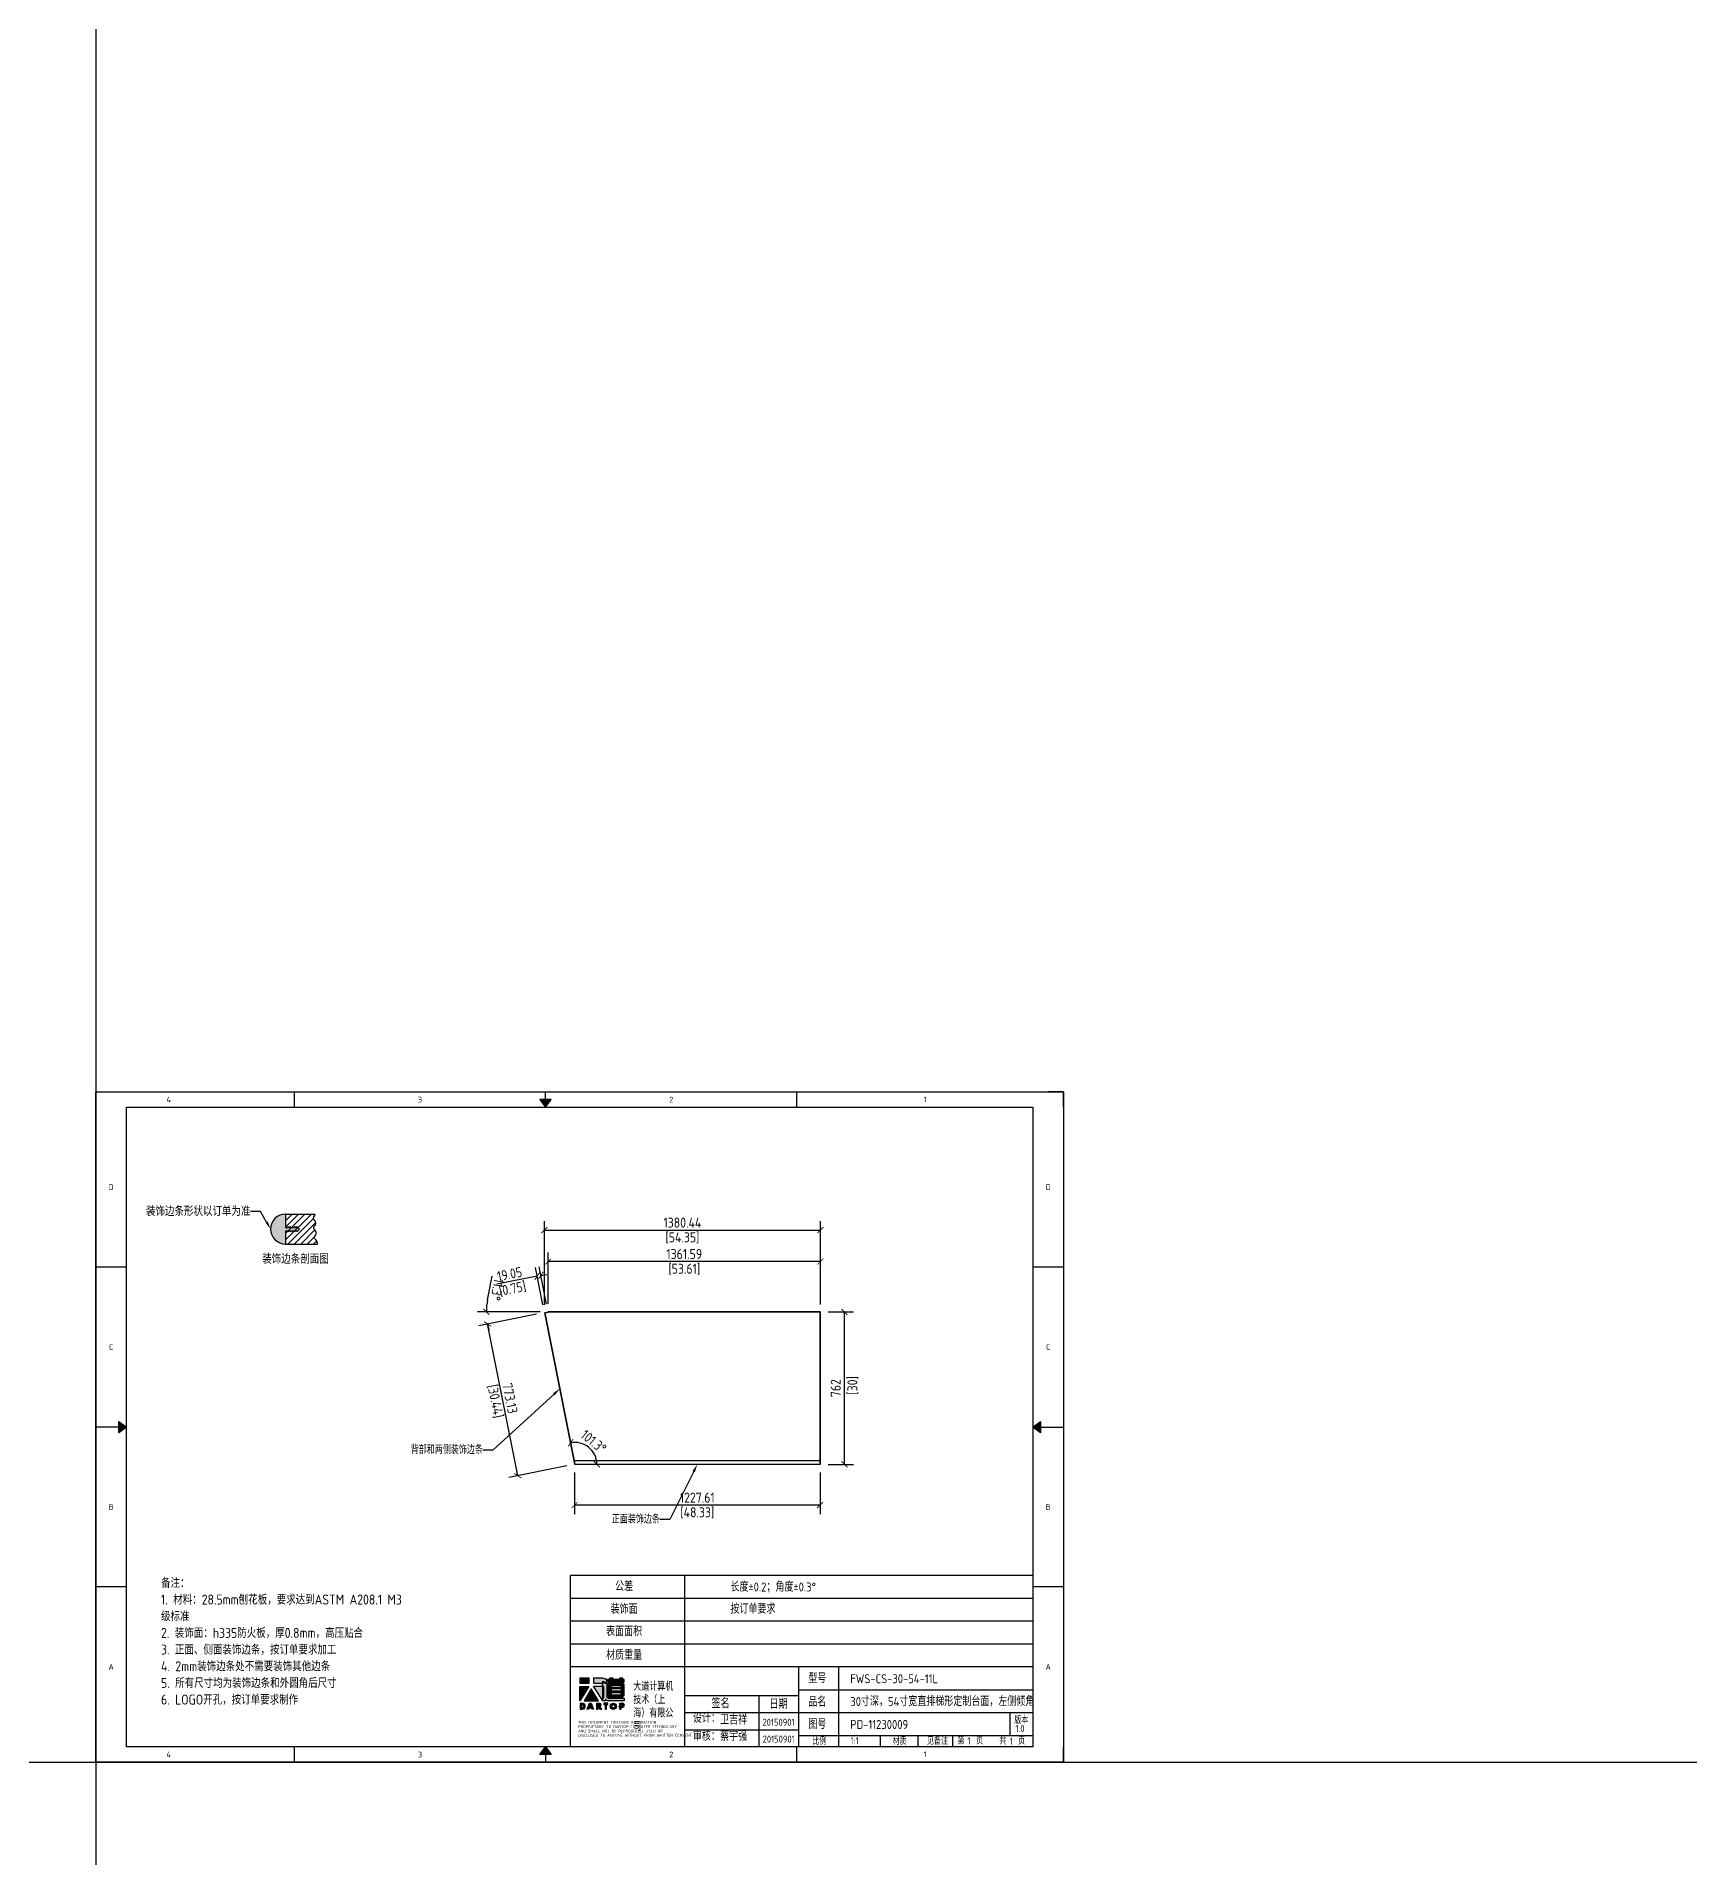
# Model space of a CAD drawing. Header units: millimetres. Extents: x -24914 to 164748, y -61100 to 89023.
# Drawn here: x 53426 to 61692, y 42934 to 52039 of the extents above; entities that cross this region are included whole.
import ezdxf
from ezdxf import colors
from ezdxf.entities.mleader import LeaderData, LeaderLine
from ezdxf.enums import TextEntityAlignment as Align
from ezdxf.math import Vec2, Vec3

# ---------------------------------------------------------------- set-up
doc = ezdxf.new("R2010")
doc.units = ezdxf.units.MM
doc.header["$MEASUREMENT"] = 0
doc.layers.get('Defpoints').update_dxf_attribs({"color": 252})
for name, color, linetype in [('DIM', 2, 'Continuous'), ('green_dim', 7, 'Continuous'), ('Remark', 255, 'Continuous'), ('TITLEBLOCK', 255, 'Continuous'), ('WORKSURFACE', 7, 'Continuous')]:
    doc.layers.add(name, color=color, linetype=linetype)
doc.styles.add('Dartop Text Style', font='gbenor.shx', dxfattribs={"bigfont": 'gbcbig.shx'})
doc.dimstyles.new('Dartop DIM Style', dxfattribs={"dimscale": 20, "dimtxt": 2.5, "dimasz": 1.5, "dimexe": 2.25, "dimexo": 2, "dimtad": 1, "dimdsep": 46, "dimtxsty": 'Dartop Text Style', "dimblk": 'ARCHTICK', "dimcen": 0.09, "dimadec": 1, "dimazin": 0, "dimtfac": 1, "dimtofl": 0, "dimtmove": 0, "dimatfit": 1, "dimfxl": 1, "dimtolj": 1, "dimtzin": 0, "dimarcsym": 0})

# ---------------------------------------------------------------- blocks, each defined once
blk = doc.blocks.new('*U5')
at = {"color": 254, "linetype": 'Continuous', "extrusion": (0, 0, -1)}
for points in [[(-17, 0.333), (-16.812, 0.25), (-17, 0.5)], [(-17, 0.333), (-17.188, 0.25), (-16.812, 0.25)], [(-17, 0.333), (-17, 0.5), (-17.188, 0.25)]]:
    blk.add_solid(points, dxfattribs=at)
blk = doc.blocks.new('*U4')
at = {"color": 254, "linetype": 'Continuous', "extrusion": (0, 0, -1)}
for points in [[(-33.167, 11), (-33, 11), (-33.25, 11.188)], [(-33.167, 11), (-33.25, 10.812), (-33, 11)], [(-33.167, 11), (-33.25, 11.188), (-33.25, 10.812)]]:
    blk.add_solid(points, dxfattribs=at)
blk = doc.blocks.new('*U6')
at = {"color": 254, "linetype": 'Continuous'}
for points in [[(17, 21.667), (17.188, 21.75), (16.812, 21.75)], [(17, 21.667), (16.812, 21.75), (17, 21.5)], [(17, 21.667), (17, 21.5), (17.188, 21.75)]]:
    blk.add_solid(points, dxfattribs=at)
blk = doc.blocks.new('*U3')
at = {"color": 254, "linetype": 'Continuous', "extrusion": (0, 0, -1)}
for points in [[(-0.833, 11), (-0.75, 10.812), (-0.75, 11.188)], [(-0.833, 11), (-0.75, 11.188), (-1, 11)], [(-0.833, 11), (-1, 11), (-0.75, 10.812)]]:
    blk.add_solid(points, dxfattribs=at)
blk = doc.blocks.new('dadao')
for p, q in [((48, 19.2), (44.9, 10.4)), ((44.9, 10.4), (51.2, 10.4)), ((51.2, 10.4), (48, 19.2))]:
    blk.add_line(p, q)
for points in [[(41.8, 121.6), (41.8, 143.7), (-0.4, 143.7), (-0.4, 121.6), (41.8, 121.6)], [(104.8, 122), (104.8, 130.3), (114.1, 126.3), (124.2, 126.3), (124.2, 139.6), (115.9, 139.6), (105.1, 143.9), (61.5, 143.9)], [(61.7, 144), (61.7, 121.3), (103.9, 121.3)], [(113.4, 38.7), (105.1, 38.7), (63, 106.5), (103.9, 106.5), (103.9, 120.9), (103.9, 121.3)], [(109.7, 53.6), (109.7, 106.2), (104.3, 106.2), (104.3, 50.4), (106.6, 50.4)], [(144.6, 94.4), (144.6, 84.8), (192, 84.8), (192, 94.1), (144.9, 94.1)], [(0, 28), (0, 0), (11.8, 0)], [(0.1, 28), (14, 28)], [(7.1, 21.8), (7.1, 6.1), (12, 6.1)], [(7.1, 21.8), (11.4, 21.8)], [(76.8, 28.2), (76.8, 0), (84.1, 0), (84.1, 11.1), (91.6, -0.1), (100.3, -0.1), (91.7, 11.1)], [(76.8, 28.2), (90.6, 28.2)], [(84, 22.7), (84, 15.3), (87.2, 15.3)], [(84, 22.7), (87.3, 22.7)], [(120.2, 45), (119.5, 45), (119.5, 44.6)], [(183.7, 0), (183.7, 9.6), (180.6, 9.6), (180.6, 14.9), (183.8, 14.9), (183.8, 28.1), (196.1, 28.1), (196.5, 28.1)], [(183.7, 0), (190.9, 0), (190.9, 9.6), (198.8, 9.6)], [(194.9, 22.3), (190.8, 22.3), (190.8, 15), (194.4, 15)]]:
    blk.add_lwpolyline(points)
for points in [[(-0.3, 106.2), (40.4, 106.2), (-0.3, 39.7), (-0.3, 106.2)], [(51.7, 94.1), (18.4, 39.3), (86.2, 39.3)], [(43.8, 28.2), (51.8, 28.2), (62.6, -0.1), (55, -0.1), (53.2, 5), (42.9, 5), (41.1, 0), (33.6, 0)], [(110, 28.1), (110, 21.9), (116, 21.9), (116, -0.1), (123.2, -0.1), (123.2, 22), (129.2, 22), (129.2, 28.1), (110, 28.1)]]:
    blk.add_lwpolyline(points, close=True)
for points in [[(104.8, 122), (123.4, 122), (123.4, 60, 0.414214), (131.4, 52), (204.8, 52), (204.8, 39.1), (131.7, 39.1)], [(144.3, 110.8), (144.3, 101.8), (192.3, 101.8), (192.3, 105.5, 0.414214), (187.3, 110.5), (144.3, 110.5)], [(144.6, 77), (144.6, 67.5), (187.6, 67.5, 0.414214), (192.6, 72.5), (192.6, 76.4), (144.6, 76.4)]]:
    blk.add_lwpolyline(points, format="xyb")
blk.add_lwpolyline([(137.1, 144.2), (137.1, 137.9), (128.3, 137.9), (128.3, 126.5), (157.3, 126.5), (157.3, 121.5), (130.3, 121.5), (130.3, 57.5), (194.4, 57.5, 0.414214), (204.4, 67.5), (204.4, 111.3, 0.414214), (194.4, 121.3), (177.5, 121.3), (177.5, 126.3), (204.7, 126.3), (204.7, 137.7), (198.2, 137.7), (198.2, 143.9), (183.3, 143.9), (183.3, 138), (153, 138), (153, 144.2), (137.1, 144.2)], format="xyb", close=True)
for radius in [14.5, 7.44]:
    blk.add_circle((154.2, 14.2), radius)
for centre, radius, start, end in [((8.5, 13.9), 8.49, 294.21427, 69.71773), ((9.6, 14.2), 14.4, 278.66044, 72.32035), ((86.4, 19), 3.8, 282.52697, 76.71958), ((88.6, 19.4), 8.95, 290.60733, 77.21242), ((99.2, 60.7), 12.6, 305.63988, 325.96896), ((111.6, 46.7), 8.19, 282.98113, 347.66273), ((136, 61.7), 22.9, 226.7358, 259.32094), ((193.7, 18.7), 3.8, 280.98914, 72.55128), ((195.7, 18.6), 9.51, 288.89587, 85.24422)]:
    blk.add_arc(centre, radius, start, end)
blk = doc.blocks.new('TitleBlock_Dartop')
for points in [[(2465.7, 419.1), (2420.2, 419.1), (2420.2, 395.3), (2465.7, 395.3)], [(2464.3, 378.7), (2420.3, 378.7), (2420.3, 306.9)], [(2476.5, 365.6), (2440.5, 306.4), (2513.7, 306.4)], [(2560.2, 294.3), (2539.4, 294.3), (2539.4, 287.7), (2545.9, 287.7), (2545.9, 263.9), (2553.7, 263.9), (2553.7, 287.7), (2560.2, 287.7)]]:
    blk.add_hatch(color=256).paths.add_polyline_path(points)
h = blk.add_hatch(color=256)
h.paths.add_polyline_path([(2533.8, 404.6), (2543.9, 400.3), (2554.8, 400.3), (2554.8, 414.7), (2545.8, 414.7), (2534.1, 419.3), (2487.3, 419.3), (2487.3, 395), (2532.8, 395), (2532.8, 394.5), (2532.8, 378.9), (2488.7, 378.9), (2534.1, 305.8), (2543.1, 305.8, 0.279375), (2549.7, 312.2), (2549.7, 312.5), (2550.5, 312.5, 0.143145), (2562.9, 306.2), (2641.8, 306.2), (2641.8, 320.1), (2562.5, 320.1, -0.414214), (2553.9, 328.7), (2553.9, 395.7), (2533.8, 395.7)])
h.paths.add_polyline_path([(2533.3, 378.6), (2539.1, 378.6), (2539.1, 321.8, -0.088936), (2535.7, 318.4), (2533.3, 318.4)], flags=16)
h = blk.add_hatch(color=256)
h.paths.add_polyline_path([(2641.7, 412.7), (2634.7, 412.7), (2634.7, 419.4), (2618.6, 419.4), (2618.6, 413), (2585.8, 413), (2585.8, 419.7), (2568.6, 419.7), (2568.6, 412.9), (2559.2, 412.9), (2559.2, 400.6), (2590.5, 400.6), (2590.5, 395.1), (2561.3, 395.1), (2561.3, 326.1), (2630.6, 326.1, 0.414214), (2641.4, 336.9), (2641.4, 384.2, 0.414214), (2630.6, 395), (2612.3, 395), (2612.3, 400.3), (2641.7, 400.3)])
h.paths.add_polyline_path([(2622.9, 383.3, -0.414214), (2628.3, 377.9), (2628.3, 373.9), (2576.5, 373.9), (2576.5, 383.3)], flags=16)
h.paths.add_polyline_path([(2628, 365.5), (2628, 355.5), (2576.8, 355.5), (2576.8, 365.5)], flags=16)
h.paths.add_polyline_path([(2628.7, 346.5), (2628.7, 342.2, -0.414214), (2623.3, 336.8), (2576.8, 336.8), (2576.8, 346.5)], flags=16)
h = blk.add_hatch(color=256)
h.paths.add_polyline_path([(2435.7, 294.1), (2420.6, 294.1), (2420.6, 264), (2433.3, 264, 0.793016)])
h.paths.add_polyline_path([(2433.6, 270.6), (2428.3, 270.6), (2428.3, 287.5), (2433, 287.5, -0.671361)], flags=16)
h = blk.add_hatch(color=256)
h.paths.add_polyline_path([(2476.6, 294.4), (2468, 294.4), (2456.9, 263.9), (2465.1, 263.9), (2467, 269.3), (2478, 269.3), (2480, 263.9), (2488.2, 263.9)])
h.paths.add_polyline_path([(2475.9, 275.1), (2469.1, 275.1), (2472.4, 284.7)], flags=16)
h = blk.add_hatch(color=256)
h.paths.add_polyline_path([(2518.4, 294.4), (2503.6, 294.4), (2503.6, 263.9), (2511.4, 263.9), (2511.4, 276), (2519.5, 263.8), (2529, 263.8), (2519.7, 275.9, 0.744055)])
h.paths.add_polyline_path([(2511.4, 280.5), (2511.4, 288.5), (2514.9, 288.5, -0.796809), (2514.8, 280.5)], flags=16)
h = blk.add_hatch(color=256)
h.paths.add_polyline_path([(2571.5, 279.3, 1), (2602.8, 279.3, 1)])
h.paths.add_polyline_path([(2595.2, 279.3, -1), (2579.1, 279.3, -1)], flags=16)
h = blk.add_hatch(color=256)
h.paths.add_polyline_path([(2632.8, 294.3), (2632.3, 294.3), (2619.1, 294.3), (2619.1, 280.1), (2615.6, 280.1), (2615.6, 274.3), (2619.1, 274.3), (2619.1, 264), (2626.8, 264), (2626.8, 274.4), (2635.3, 274.4, 0.812304)])
h.paths.add_polyline_path([(2626.7, 280.1), (2626.7, 288.1), (2631.1, 288.1, -0.778213), (2630.6, 280.1)], flags=16)
for p, q in [((0, 3350.4), (4761.2, 3350.4)), ((0, 3350.4), (0, 3274.2)), ((992.1, 3274.2), (992.1, 3350.4)), ((2248.5, 3312.3), (2248.5, 3350.4)), ((3504.9, 3274.2), (3504.9, 3350.4)), ((4837.4, 3350.4), (4761.2, 3350.4)), ((4837.4, 3274.2), (4837.4, 3350.4)), ((0, 76.1), (0, 3274.2)), ((152.3, 76.1), (152.3, 3274.2)), ((152.3, 3274.2), (4685.1, 3274.2)), ((4685.1, 3274.2), (4685.1, 76.1)), ((4837.4, 3274.2), (4837.4, 76.1)), ((152.3, 2474.7), (0, 2474.7)), ((4837.4, 2474.7), (4685.1, 2474.7)), ((114.2, 1675.2), (0, 1675.2)), ((4723.2, 1675.2), (4837.4, 1675.2)), ((2372.2, 76.1), (2372.2, 932.8)), ((4685.1, 932.8), (2372.2, 932.8)), ((2943.3, 932.8), (2943.3, 76.1)), ((152.3, 875.7), (0, 875.7)), ((4837.4, 875.7), (4685.1, 875.7)), ((4685.1, 818.6), (2372.2, 818.6)), ((4685.1, 704.3), (2372.2, 704.3)), ((4685.1, 590.1), (2372.2, 590.1)), ((4685.1, 475.9), (2372.2, 475.9)), ((3514.4, 76.1), (3514.4, 475.9)), ((3715.3, 133.3), (3715.3, 475.9)), ((2943.3, 333.1), (3514.4, 333.1)), ((3314.5, 333.1), (3314.5, 76.1)), ((3514.4, 361.7), (4685.1, 361.7)), ((2943.3, 247.5), (4685.1, 247.5)), ((4570.9, 133.3), (4570.9, 247.5)), ((2943.3, 161.8), (3514.4, 161.8)), ((3514.4, 133.3), (4685.1, 133.3)), ((3715.3, 76.1), (3715.3, 133.3)), ((3922.4, 76.1), (3922.4, 133.3)), ((4110.6, 76.1), (4110.6, 133.3)), ((4285.3, 76.1), (4285.3, 133.3)), ((0, 76.1), (0, 0)), ((4761.2, 0), (0, 0)), ((4685.1, 76.1), (152.3, 76.1)), ((992.1, 0), (992.1, 76.1)), ((2248.5, 38.1), (2248.5, 0)), ((3504.9, 0), (3504.9, 76.1)), ((4761.2, 0), (4837.4, 0)), ((4837.4, 0), (4837.4, 76.1))]:
    blk.add_line(p, q)
for points in [[(0, 3350.4), (4837.4, 3350.4), (4837.4, 0), (0, 0)], [(2248.5, 3274.2), (2277, 3312.3), (2219.9, 3312.3), (2248.5, 3274.2)], [(152.3, 1675.2), (114.2, 1646.6), (114.2, 1703.7), (152.3, 1675.2)], [(4685.1, 1675.2), (4723.2, 1703.7), (4723.2, 1646.6), (4685.1, 1675.2)], [(2248.5, 76.1), (2277, 38.1), (2219.9, 38.1), (2248.5, 76.1)]]:
    blk.add_lwpolyline(points, close=True)
for name, p, xscale, yscale, zscale in [('*U6', (-340.4, 0), 152.2888407109637, 152.2888407109637, 152.2888407109637), ('*U3', (0, 0), 152.2888407109637, 152.2888407109637, 152.2888407109637), ('*U4', (-340.4, 0), 152.2888407109637, 152.2888407109637, 152.2888407109637), ('dadao', (2420.6, 264), 1.079866324957078, 1.079866324957078, 1.079866324957078), ('*U5', (-340.4, 0), 152.2888407109637, 152.2888407109637, 152.2888407109637)]:
    blk.add_blockref(name, p, dxfattribs=dict(xscale=xscale, yscale=yscale, zscale=zscale))
at = {"style": 'Dartop Text Style'}
for s, height, p in [('4', 28.6, (363.9, 3312.3)), ('3', 28.6, (1620.3, 3312.3)), ('2', 28.6, (2876.7, 3312.3)), ('1', 28.6, (4146.1, 3313.2)), ('D', 28.6, (76.1, 2874.5)), ('D', 28.6, (4761.2, 2874.5)), ('C', 28.6, (76.1, 2074.9)), ('C', 28.6, (4761.2, 2074.9)), ('B', 28.6, (76.1, 1275.4)), ('B', 28.6, (4761.2, 1275.4)), ('公差', 45, (2640.8, 878.3)), ('装饰面', 45, (2640.8, 764.4)), ('表面面积', 45, (2640.8, 652.7)), ('材质重量', 45, (2640.8, 534.5)), ('A', 28.6, (76.1, 475.9)), ('A', 28.6, (4761.2, 475.9)), ('型号', 45, (3606.7, 417.8)), ('签名', 45, (3123.1, 292.2)), ('日期', 45, (3413, 289.3)), ('品名', 45, (3606.7, 300.5)), ('图号', 45, (3606.7, 188.9)), ('版本', 35, (4626.9, 209.6)), ('比例', 35, (3617, 104.1)), ('材质', 35, (4018.6, 104.1)), ('第   页', 35, (4372, 106.5)), ('共   页', 35, (4581.8, 105.6)), ('4', 28.6, (363.9, 38.1)), ('3', 28.6, (1620.3, 38.1)), ('2', 28.6, (2876.7, 38.1)), ('1', 28.6, (4146.1, 39))]:
    blk.add_text(s, height=height, dxfattribs=at).set_placement(p, align=Align.MIDDLE_CENTER)
for s, height, p in [('THIS DOCUMENT CONTAINS INFORMATION', 14.277, (2410.7, 191.4)), ('PROPRIETARY TO DARTOP COMPUTER TECHNOLOGY', 14.277, (2410.7, 169.9)), ('设计：', 45, (2984.8, 197)), ('AND SHALL NOT BE REPRODUCED, USED OR', 14.277, (2410.7, 148.5)), ('DISCLOSED TO ANYONE WITHOUT PRIOR WRITTEN CONSENT.', 14.277, (2410.7, 127.1)), ('审核：', 45, (2984.4, 107))]:
    blk.add_text(s, height=height, dxfattribs=at).set_placement(p)
at = {"insert": (2686.8, 397.4), "char_height": 40, "attachment_point": 1, "style": 'Dartop Text Style'}
blk.add_mtext_dynamic_manual_height_columns('大道计算机技术（上海）有限公司', width=235.338, gutter_width=1, heights=[0], dxfattribs=at)
at = {"style": 'Dartop Text Style'}
for tag, p, height in [('#公差', (3172.6, 852.9), 45), ('#装饰面', (3172.6, 743), 45), ('#表面面积', (3172.6, 626.8), 45), ('#材质重量', (3172.6, 506), 45), ('#型号', (3771.8, 394.4), 45), ('#品名', (3771.8, 280.3), 45), ('#设计', (3121.2, 188.5), 45), ('#图号', (3771.8, 165.8), 45), ('#版本', (4597.7, 150.5), 35), ('#审核', (3121.2, 106.9), 45), ('#比例', (3773.4, 89), 35), ('#材质', (4155.2, 87.2), 35), ('#INDEX', (4357.4, 88.3), 35), ('#PAGE', (4569.8, 86.7), 35)]:
    blk.add_attdef(tag, p, '', height=height, dxfattribs=at)
for tag, p in [('#设计日期', (3412.9, 181.7)), ('#审核日期', (3413.8, 97.7))]:
    blk.add_attdef(tag, text='', height=35, dxfattribs=at).set_placement(p, align=Align.CENTER)
blk = doc.blocks.new('Remark')
at = {"insert": (9.8, -11.6), "char_height": 50, "attachment_point": 1, "style": 'Dartop Text Style'}
blk.add_mtext_dynamic_manual_height_columns('备注：\\P1. 材料：28.5mm刨花板，要求达到ASTM A208.1 M3级标准\\P2. 装饰面：h335防火板，厚0.8mm，高压贴合\\P3. 正面、侧面装饰边条，按订单要求加工\\P4. 2mm装饰边条处不需要装饰其他边条\\P5. 所有尺寸均为装饰边条和外圆角后尺寸\\P6. LOGO开孔，按订单要求制作 ', width=1204.087, gutter_width=1, heights=[0], dxfattribs=at)
blk = doc.blocks.new('_ArchTick')
at = {"color": 0, "linetype": 'ByBlock', "const_width": 0.15}
blk.add_lwpolyline([(-0.5, -0.5), (0.5, 0.5)], dxfattribs=at)
blk = doc.blocks.new('*D274')
at = {"layer": 'Defpoints', "color": 0, "transparency": 16777216}
for p in [(56117.1, 44899.8), (57344.7, 44899.8), (56117.1, 44695.9)]:
    blk.add_point(p, dxfattribs=at)
at = {"layer": 'DIM', "color": 0, "lineweight": -2, "transparency": 16777216}
for p, q in [((56117.1, 44859.8), (56117.1, 44650.9)), ((57344.7, 44859.8), (57344.7, 44650.9)), ((57344.7, 44695.9), (56117.1, 44695.9))]:
    blk.add_line(p, q, dxfattribs=at)
at = {"layer": 'DIM', "color": 0, "lineweight": -2, "transparency": 16777216, "xscale": 30, "yscale": 30, "zscale": 30, "rotation": 180}
blk.add_blockref('_ArchTick', (56117.1, 44695.9), dxfattribs=at)
at = {"layer": 'DIM', "color": 0, "lineweight": -2, "transparency": 16777216, "xscale": 30, "yscale": 30, "zscale": 30}
blk.add_blockref('_ArchTick', (57344.7, 44695.9), dxfattribs=at)
at = {"layer": 'DIM', "color": 0, "transparency": 16777216, "char_height": 50, "attachment_point": 5, "style": 'Dartop Text Style'}
for s, insert in [('\\A1;1227.61', (56730.9, 44733.4)), ('\\A1;[48.33]', (56730.9, 44657.4))]:
    blk.add_mtext(s, dxfattribs=dict(at, insert=insert))
blk = doc.blocks.new('*D275')
at = {"layer": 'Defpoints', "color": 0, "transparency": 16777216}
for p in [(57344.7, 45661.8), (57467.2, 45661.8), (57344.7, 44899.8)]:
    blk.add_point(p, dxfattribs=at)
at = {"layer": 'DIM', "color": 0, "lineweight": -2, "transparency": 16777216}
for p, q in [((57384.7, 45661.8), (57512.2, 45661.8)), ((57467.2, 44899.8), (57467.2, 45661.8)), ((57384.7, 44899.8), (57512.2, 44899.8))]:
    blk.add_line(p, q, dxfattribs=at)
at = {"layer": 'DIM', "color": 0, "lineweight": -2, "transparency": 16777216, "xscale": 30, "yscale": 30, "zscale": 30}
for p, rotation in [((57467.2, 45661.8), 90), ((57467.2, 44899.8), 270)]:
    blk.add_blockref('_ArchTick', p, dxfattribs=dict(at, rotation=rotation))
at = {"layer": 'DIM', "color": 0, "transparency": 16777216, "insert": (57467.2, 45280.8), "char_height": 50, "attachment_point": 5, "rotation": 90, "style": 'Dartop Text Style'}
blk.add_mtext('\\A1;762\\P [30]', dxfattribs=at)
blk = doc.blocks.new('*D276')
at = {"layer": 'Defpoints', "color": 0, "transparency": 16777216}
for p in [(55984.9, 45913.7), (55984.9, 45661.8), (57346.5, 45660.6)]:
    blk.add_point(p, dxfattribs=at)
at = {"layer": 'DIM', "color": 0, "lineweight": -2, "transparency": 16777216}
for p, q in [((55984.9, 45701.8), (55984.9, 45958.7)), ((57346.5, 45913.7), (55984.9, 45913.7)), ((57346.5, 45700.6), (57346.5, 45958.7))]:
    blk.add_line(p, q, dxfattribs=at)
at = {"layer": 'DIM', "color": 0, "lineweight": -2, "transparency": 16777216, "xscale": 30, "yscale": 30, "zscale": 30, "rotation": 180}
blk.add_blockref('_ArchTick', (55984.9, 45913.7), dxfattribs=at)
at = {"layer": 'DIM', "color": 0, "lineweight": -2, "transparency": 16777216, "xscale": 30, "yscale": 30, "zscale": 30}
blk.add_blockref('_ArchTick', (57346.5, 45913.7), dxfattribs=at)
at = {"layer": 'DIM', "color": 0, "transparency": 16777216, "char_height": 50, "attachment_point": 5, "style": 'Dartop Text Style'}
for s, insert in [('\\A1;1361.59', (56665.7, 45951.2)), ('\\A1;[53.61]', (56665.7, 45875.2))]:
    blk.add_mtext(s, dxfattribs=dict(at, insert=insert))
blk = doc.blocks.new('*D277')
at = {"layer": 'Defpoints', "color": 0, "transparency": 16777216}
for p in [(55930, 45840.1), (55966.2, 45658.1), (55984.9, 45661.8)]:
    blk.add_point(p, dxfattribs=at)
at = {"layer": 'DIM', "color": 0, "lineweight": -2, "transparency": 16777216}
for p, q in [((55930, 45840.1), (55728.2, 45799.9)), ((55958.4, 45697.4), (55921.3, 45884.2)), ((55977.1, 45701.1), (55939.9, 45887.9)), ((55948.7, 45843.8), (55978.1, 45849.7))]:
    blk.add_line(p, q, dxfattribs=at)
at = {"layer": 'DIM', "color": 0, "lineweight": -2, "transparency": 16777216, "xscale": 30, "yscale": 30, "zscale": 30}
for p, rotation in [((55930, 45840.1), 11.25004709849956), ((55948.7, 45843.8), 191.2500470984995)]:
    blk.add_blockref('_ArchTick', p, dxfattribs=dict(at, rotation=rotation))
at = {"layer": 'DIM', "color": 0, "transparency": 16777216, "char_height": 50, "attachment_point": 5, "rotation": 11.25005, "style": 'Dartop Text Style'}
for s, insert in [('\\A1;19.05', (55792.4, 45850.9)), ('\\A1;[0.75]', (55807.2, 45776.4))]:
    blk.add_mtext(s, dxfattribs=dict(at, insert=insert))
blk = doc.blocks.new('*D278')
at = {"layer": 'Defpoints', "color": 0, "transparency": 16777216}
for p in [(55678.9, 45621.6), (55966.2, 45658.1), (55984.9, 45661.8), (55984.9, 45661.8), (57344.7, 45661.8)]:
    blk.add_point(p, dxfattribs=at)
at = {"layer": 'DIM', "color": 0, "lineweight": -2, "transparency": 16777216}
for p, q in [((55682.1, 45721.6), (55705.5, 45840.1)), ((55944.9, 45661.8), (55631.3, 45661.8)), ((55927, 45650.3), (55638, 45592.8))]:
    blk.add_line(p, q, dxfattribs=at)
for start, end in [(168.84512, 180), (174.42917, 180), (191.25005, 196.82088)]:
    blk.add_arc((55984.9, 45661.8), 308.7, start, end, dxfattribs=at)
at = {"layer": 'DIM', "color": 0, "lineweight": -2, "transparency": 16777216, "xscale": 30, "yscale": 30, "zscale": 30}
for p, rotation in [((55676.3, 45661.8), 270.0000000000001), ((55682.2, 45601.6), 101.250047098485)]:
    blk.add_blockref('_ArchTick', p, dxfattribs=dict(at, rotation=rotation))
at = {"layer": 'DIM', "color": 0, "transparency": 16777216, "insert": (55730.6, 45773.6), "char_height": 50, "attachment_point": 5, "rotation": 258.84512, "style": 'Dartop Text Style'}
blk.add_mtext('\\A1;11.3°', dxfattribs=at)
blk = doc.blocks.new('*D273')
at = {"layer": 'Defpoints', "color": 0, "transparency": 16777216}
for p in [(55966.2, 45658.1), (55682.2, 45601.6), (56117.1, 44899.8)]:
    blk.add_point(p, dxfattribs=at)
at = {"layer": 'DIM', "color": 0, "lineweight": -2, "transparency": 16777216}
for p, q in [((55927, 45650.3), (55638.1, 45592.8)), ((55833, 44843.3), (55682.2, 45601.6)), ((56077.8, 44892), (55788.9, 44834.6))]:
    blk.add_line(p, q, dxfattribs=at)
at = {"layer": 'DIM', "color": 0, "lineweight": -2, "transparency": 16777216, "xscale": 30, "yscale": 30, "zscale": 30}
for p, rotation in [((55682.2, 45601.6), 101.2500033866518), ((55833, 44843.3), 281.2500033866518)]:
    blk.add_blockref('_ArchTick', p, dxfattribs=dict(at, rotation=rotation))
at = {"layer": 'DIM', "color": 0, "transparency": 16777216, "char_height": 50, "attachment_point": 5, "rotation": 281.25, "style": 'Dartop Text Style'}
for s, insert in [('\\A1;[30.44]', (55719.8, 45215)), ('\\A1;773.13', (55794.4, 45229.8))]:
    blk.add_mtext(s, dxfattribs=dict(at, insert=insert))
blk = doc.blocks.new('*D279')
at = {"layer": 'Defpoints', "color": 0, "transparency": 16777216}
for p in [(55968.6, 45656.6), (56117.1, 44899.8), (56119.1, 44899.8), (56210.2, 44960.7), (57344.7, 44899.8)]:
    blk.add_point(p, dxfattribs=at)
at = {"layer": 'DIM', "color": 0, "lineweight": -2, "transparency": 16777216}
blk.add_arc((56119.1, 44899.8), 109.6, 0, 101.25, dxfattribs=at)
at = {"layer": 'DIM', "color": 0, "lineweight": -2, "transparency": 16777216, "xscale": 30, "yscale": 30, "zscale": 30}
for p, rotation in [((56097.7, 45007.4), 191.2500033866519), ((56228.7, 44899.8), 270.0000000000001)]:
    blk.add_blockref('_ArchTick', p, dxfattribs=dict(at, rotation=rotation))
at = {"layer": 'DIM', "color": 0, "transparency": 16777216, "insert": (56212.4, 45013.6), "char_height": 50, "attachment_point": 5, "rotation": 320.625, "style": 'Dartop Text Style'}
blk.add_mtext('\\A1;101.3°', dxfattribs=at)
blk = doc.blocks.new('*D280')
at = {"layer": 'Defpoints', "color": 0, "transparency": 16777216}
for p in [(57346.7, 46070.9), (55966.2, 45658.1), (57346.7, 45659.8)]:
    blk.add_point(p, dxfattribs=at)
at = {"layer": 'DIM', "color": 0, "lineweight": -2, "transparency": 16777216}
for p, q in [((55966.2, 45698.1), (55966.2, 46115.9)), ((57346.7, 45699.8), (57346.7, 46115.9)), ((55966.2, 46070.9), (57346.7, 46070.9))]:
    blk.add_line(p, q, dxfattribs=at)
at = {"layer": 'DIM', "color": 0, "lineweight": -2, "transparency": 16777216, "xscale": 30, "yscale": 30, "zscale": 30, "rotation": 180}
blk.add_blockref('_ArchTick', (55966.2, 46070.9), dxfattribs=at)
at = {"layer": 'DIM', "color": 0, "lineweight": -2, "transparency": 16777216, "xscale": 30, "yscale": 30, "zscale": 30}
blk.add_blockref('_ArchTick', (57346.7, 46070.9), dxfattribs=at)
at = {"layer": 'DIM', "color": 0, "transparency": 16777216, "char_height": 50, "attachment_point": 5, "style": 'Dartop Text Style'}
for s, insert in [('\\A1;1380.44', (56656.5, 46108.4)), ('\\A1;[54.35]', (56656.5, 46032.4))]:
    blk.add_mtext(s, dxfattribs=dict(at, insert=insert))
blk = doc.blocks.new('Border')
h = blk.add_hatch(color=256)
edge = h.paths.add_edge_path()
edge.add_line((92.4, -8.2), (98.5, -8.2))
edge.add_line((98.5, -8.2), (98.5, -13.2))
edge.add_line((98.5, -13.2), (103.5, -8.2))
edge.add_line((103.5, -8.2), (109.6, -8.2))
edge.add_line((109.6, -8.2), (109.6, -13.2))
edge.add_line((109.6, -13.2), (114.6, -8.2))
edge.add_line((114.6, -8.2), (120.7, -8.2))
edge.add_line((120.7, -8.2), (120.7, -13.2))
edge.add_line((120.7, -13.2), (125.7, -8.2))
edge.add_line((125.7, -8.2), (131.8, -8.2))
edge.add_line((131.8, -8.2), (131.8, -13.2))
edge.add_line((131.8, -13.2), (145.1, 0))
edge.add_line((131.8, 13.2), (145.1, 0))
edge.add_line((131.8, 8.2), (131.8, 13.2))
edge.add_line((125.7, 8.2), (131.8, 8.2))
edge.add_line((120.7, 13.2), (125.7, 8.2))
edge.add_line((120.7, 8.2), (120.7, 13.2))
edge.add_line((114.6, 8.2), (120.7, 8.2))
edge.add_line((109.6, 13.2), (114.6, 8.2))
edge.add_line((109.6, 8.2), (109.6, 13.2))
edge.add_line((103.5, 8.2), (109.6, 8.2))
edge.add_line((98.5, 13.2), (103.5, 8.2))
edge.add_line((98.5, 8.2), (98.5, 13.2))
edge.add_line((92.4, 8.2), (98.5, 8.2))
edge.add_line((87.4, 13.2), (92.4, 8.2))
edge.add_line((87.4, 8.2), (87.4, 13.2))
edge.add_line((74.8, 8.2), (87.4, 8.2))
edge.add_line((74.8, 74.8), (74.8, 8.2))
edge.add_arc((74.8, 0), 74.8, 90, 270)
edge.add_line((74.8, -8.2), (74.8, -74.8))
edge.add_line((74.8, -8.2), (87.4, -8.2))
edge.add_line((87.4, -8.2), (87.4, -13.2))
edge.add_line((87.4, -13.2), (92.4, -8.2))
for p, q in [((74.8, 41.5), (108.1, 74.8)), ((74.8, 9.5), (140.1, 74.8)), ((74.8, -22.5), (172.1, 74.8)), ((74.8, -54.5), (204.1, 74.8)), ((74.8, 74.8), (74.8, 8.2)), ((74.8, 74.8), (223.2, 74.8)), ((74.8, 8.2), (87.4, 8.2)), ((86.6, -74.8), (214.3, 52.9)), ((87.4, 8.2), (87.4, 13.2)), ((87.4, 13.2), (92.4, 8.2)), ((92.4, 8.2), (98.5, 8.2)), ((98.5, 8.2), (98.5, 13.2)), ((98.5, 13.2), (103.5, 8.2)), ((103.5, 8.2), (109.6, 8.2)), ((109.6, 8.2), (109.6, 13.2)), ((109.6, 13.2), (114.6, 8.2)), ((114.6, 8.2), (120.7, 8.2)), ((118.6, -74.8), (225.7, 32.3)), ((120.7, 8.2), (120.7, 13.2)), ((120.7, 13.2), (125.7, 8.2)), ((125.7, 8.2), (131.8, 8.2)), ((131.8, 8.2), (131.8, 13.2)), ((131.8, 13.2), (145.1, 0)), ((131.8, -13.2), (145.1, 0)), ((214.2, 53), (215.8, 61)), ((218.1, 45.1), (214.2, 53)), ((215.8, 61), (220.5, 69.1)), ((215.8, 6.5), (218.7, 14.1)), ((219.6, -2.7), (215.8, 6.5)), ((223.9, 37.3), (218.1, 45.1)), ((218.7, 14.1), (223.9, 21.8)), ((220.5, 69.1), (223.2, 74.8)), ((226.8, 29.4), (223.9, 37.3)), ((223.9, 21.8), (226.8, 29.4)), ((74.8, -8.2), (74.8, -74.8)), ((74.8, -8.2), (87.4, -8.2)), ((74.8, -74.8), (233.8, -74.8)), ((87.4, -13.2), (92.4, -8.2)), ((87.4, -8.2), (87.4, -13.2)), ((92.4, -8.2), (98.5, -8.2)), ((98.5, -13.2), (103.5, -8.2)), ((98.5, -8.2), (98.5, -13.2)), ((103.5, -8.2), (109.6, -8.2)), ((109.6, -13.2), (114.6, -8.2)), ((109.6, -8.2), (109.6, -13.2)), ((114.6, -8.2), (120.7, -8.2)), ((120.7, -13.2), (125.7, -8.2)), ((120.7, -8.2), (120.7, -13.2)), ((125.7, -8.2), (131.8, -8.2)), ((131.8, -8.2), (131.8, -13.2)), ((150.6, -74.8), (221, -4.5)), ((182.7, -74.8), (220.5, -37)), ((214.7, -74.8), (230.5, -58.9)), ((218.2, -42.3), (221.1, -35.5)), ((221.1, -48.9), (218.2, -42.3)), ((226.7, -11.9), (219.6, -2.7)), ((221.1, -35.5), (226.6, -28.3)), ((227.4, -55.3), (221.1, -48.9)), ((226.6, -28.3), (230, -21.1)), ((230, -21.1), (226.7, -11.9)), ((233.1, -62), (227.4, -55.3)), ((234.5, -73.4), (233.1, -62)), ((233.8, -74.8), (234.5, -73.4))]:
    blk.add_line(p, q)
blk.add_arc((74.8, 0), 74.8, 90, 270)
at = {"style": 'Dartop Text Style'}
blk.add_text('装饰边条剖面图', height=50, dxfattribs=at).set_placement((124.4, -148.7), align=Align.MIDDLE_CENTER)
ml = blk.add_multileader_mtext('Standard')
ml.set_content('装饰边条形状以订单为准', color=256, style='Dartop Text Style')
ml.set_leader_properties()
ml.build(insert=Vec2(0, 0))
ml.multileader.update_dxf_attribs({"dogleg_length": 0.36, "arrow_head_size": 40})
ctx = ml.context
ctx.base_point, ctx.char_height, ctx.arrow_head_size, ctx.landing_gap_size, ctx.plane_origin = Vec3(-494.5, 87.8), 50, 40, 0.09, Vec3(226.8, 249.1)
ctx.text_align_type = 2
notes = []
notes.append((ctx, [(0, (1, 1, 0), (-50.3, 87.8), (-1, 0), 50.3, [(0, [(0, 0)], 0, [])])]))
ctx.mtext.insert, ctx.mtext.alignment, ctx.mtext.flow_direction = Vec3(-100.7, 114.8), 3, 5
for ctx, leaders in notes:
    for number, flags, end, landing, length, lines in leaders:
        leader = LeaderData()
        leader.index, (leader.has_last_leader_line, leader.has_dogleg_vector, leader.attachment_direction) = number, flags
        leader.last_leader_point, leader.dogleg_vector, leader.dogleg_length = Vec3(end), Vec3(landing), length
        for number, points, colour, breaks in lines:
            line = LeaderLine()
            line.index, line.vertices, line.color, line.breaks = number, Vec3.list(points), colors.encode_raw_color(colour), breaks
            leader.lines.append(line)
        ctx.leaders.append(leader)

msp = doc.modelspace()

# ---------------------------------------------------------------- linework, layer by layer
at = {"layer": 'Defpoints'}
for p, q in [((53724, 89023), (53724, -61099.5)), ((5548, 43411.024), (164747.5, 43411.024))]:
    msp.add_line(p, q, dxfattribs=at)
at = {"layer": 'green_dim'}
for centre, start, end in [((57344.669, 45659.846), 0, 90), ((57344.669, 44901.846), 270, 0)]:
    msp.add_arc(centre, 2, start, end, dxfattribs=at)
at = {"layer": 'WORKSURFACE'}
for p, q in [((55966.232, 45658.129), (55984.92, 45661.846)), ((55966.232, 45658.129), (56117.064, 44899.846)), ((55968.584, 45656.557), (55985.311, 45659.884)), ((55968.584, 45656.557), (56119.103, 44899.846)), ((57344.669, 45661.846), (55984.92, 45661.846)), ((57344.669, 45659.846), (55984.92, 45659.846)), ((57344.669, 44899.846), (57344.669, 45659.846)), ((57346.669, 44901.846), (57346.669, 45659.846)), ((56115.314, 44918.896), (57344.669, 44918.896)), ((56117.064, 44899.846), (57344.669, 44899.846))]:
    msp.add_line(p, q, dxfattribs=at)

# ---------------------------------------------------------------- block references
at = {"layer": 'Remark'}
for name, p in [('Border', (54597.254, 46076.153)), ('Remark', (54039.613, 44343.793))]:
    msp.add_blockref(name, p, dxfattribs=at)
at = {"layer": 'TITLEBLOCK'}
msp.add_blockref('TitleBlock_Dartop', (53724, 43411.024), dxfattribs=at).add_auto_attribs({'#版本': '1.0', '#审核日期': '20150901', '#设计日期': '20150901', '#审核': '蔡宇强', '#设计': '卫吉祥', '#PAGE': '1', '#INDEX': '1', '#材质': '见备注', '#比例': '1:1', '#图号': 'PD-11230009', '#品名': '30寸深，54寸宽直排梯形定制台面，左侧倾角', '#型号': 'FWS-CS-30-54-11L', '#装饰面': '按订单要求', '#公差': '长度%%P0.2；角度%%P0.3%%D'})

# ---------------------------------------------------------------- dimensions: what is measured, and where the dimension line sits
at = {"layer": 'DIM'}
for base, p1, p2, picture, middle in [((57346.669, 46070.893), (55966.231, 45658.128), (57346.669, 45659.846), '*D280', (56656.45, 46070.893)), ((55984.92, 45913.718), (57346.514, 45660.617), (55984.92, 45661.846), '*D276', (56665.717, 45913.718)), ((56117.0638, 44695.9376), (57344.6689, 44899.846), (56117.0638, 44899.846), '*D274', (56730.8663, 44695.9376))]:
    dim = msp.add_linear_dim(base=base, p1=p1, p2=p2, angle=180, dimstyle='Dartop DIM Style', override={"dimpost": '\\X'}, dxfattribs=at)
    dim.commit()
    dim.dimension.update_dxf_attribs({"geometry": picture, "text_midpoint": middle})
for p1, p2, distance, picture, middle in [((55984.92, 45661.846), (55966.232, 45658.129), -185.532, '*D277', (55799.674, 45814.164)), ((56117.064, 44899.846), (55966.233, 45658.122), 289.609, '*D273', (55757.604, 45222.484))]:
    dim = msp.add_aligned_dim(p1=p1, p2=p2, distance=distance, dimstyle='Dartop DIM Style', override={"dimpost": '\\X'}, dxfattribs=at)
    dim.commit()
    dim.dimension.update_dxf_attribs({"geometry": picture, "text_midpoint": middle})
for base, line1, line2, picture, middle in [((55678.8908, 45621.5562), ((57344.6689, 45661.846), (55984.9205, 45661.846)), ((55966.232, 45658.1286), (55984.9205, 45661.846)), '*D278', (55730.5614, 45773.5824)), ((56210.2472, 44960.7466), ((55968.5837, 45656.5572), (56119.103, 44899.846)), ((56117.0638, 44899.846), (57344.6689, 44899.846)), '*D279', (56212.4338, 45013.5699))]:
    dim = msp.add_angular_dim_2l(base=base, line1=line1, line2=line2, dimstyle='Dartop DIM Style', override={"dimpost": '\\X'}, dxfattribs=at)
    dim.commit()
    dim.dimension.update_dxf_attribs({"geometry": picture, "text_midpoint": middle})
dim = msp.add_linear_dim(base=(57467.231, 45661.846), p1=(57344.669, 44899.846), p2=(57344.669, 45661.846), angle=90, dimstyle='Dartop DIM Style', override={"dimpost": '\\X'}, dxfattribs=at)
dim.commit()
dim.dimension.update_dxf_attribs({"geometry": '*D275', "text_midpoint": (57467.231, 45280.846), "dimtype": 160})

# ---------------------------------------------------------------- leaders
ml = msp.add_multileader_mtext('Standard', dxfattribs=at)
ml.set_content('背部和两侧装饰边条', color=256, style='Dartop Text Style')
ml.set_leader_properties()
ml.build(insert=Vec2(0, 0))
ml.multileader.update_dxf_attribs({"dogleg_length": 0.36, "arrow_head_size": 40})
ctx = ml.context
ctx.base_point, ctx.char_height, ctx.arrow_head_size, ctx.landing_gap_size, ctx.plane_origin = Vec3(55400.822, 44970.205), 40, 40, 0.09, Vec3(55986.015, 45131.443)
ctx.text_align_type = 2
notes = []
notes.append((ctx, [(0, (1, 1, 0), (55708.947, 44970.205), (-1, 0), 50.298, [(0, [(56043.843, 45278.202)], 0, [])])]))
ctx.mtext.insert, ctx.mtext.alignment, ctx.mtext.flow_direction = Vec3(55658.559, 44991.749), 3, 5
ml = msp.add_multileader_mtext('Standard', dxfattribs=at)
ml.set_content('正面装饰边条', color=256, style='Dartop Text Style')
ml.set_leader_properties()
ml.build(insert=Vec2(0, 0))
ml.multileader.update_dxf_attribs({"dogleg_length": 0.36, "arrow_head_size": 40})
ctx = ml.context
ctx.base_point, ctx.char_height, ctx.arrow_head_size, ctx.landing_gap_size, ctx.plane_origin = Vec3(56373.212, 44623.234), 40, 40, 0.09, Vec3(56939.17, 45232.787)
ctx.text_align_type = 2
notes.append((ctx, [(0, (1, 1, 0), (56593.984, 44623.234), (-1, 0), 50.298, [(0, [(56730.866, 44899.846)], 0, [])])]))
ctx.mtext.insert, ctx.mtext.alignment, ctx.mtext.flow_direction = Vec3(56543.596, 44644.557), 3, 5
for ctx, leaders in notes:
    for number, flags, end, landing, length, lines in leaders:
        leader = LeaderData()
        leader.index, (leader.has_last_leader_line, leader.has_dogleg_vector, leader.attachment_direction) = number, flags
        leader.last_leader_point, leader.dogleg_vector, leader.dogleg_length = Vec3(end), Vec3(landing), length
        for number, points, colour, breaks in lines:
            line = LeaderLine()
            line.index, line.vertices, line.color, line.breaks = number, Vec3.list(points), colors.encode_raw_color(colour), breaks
            leader.lines.append(line)
        ctx.leaders.append(leader)

doc.saveas('drawing.dxf')
